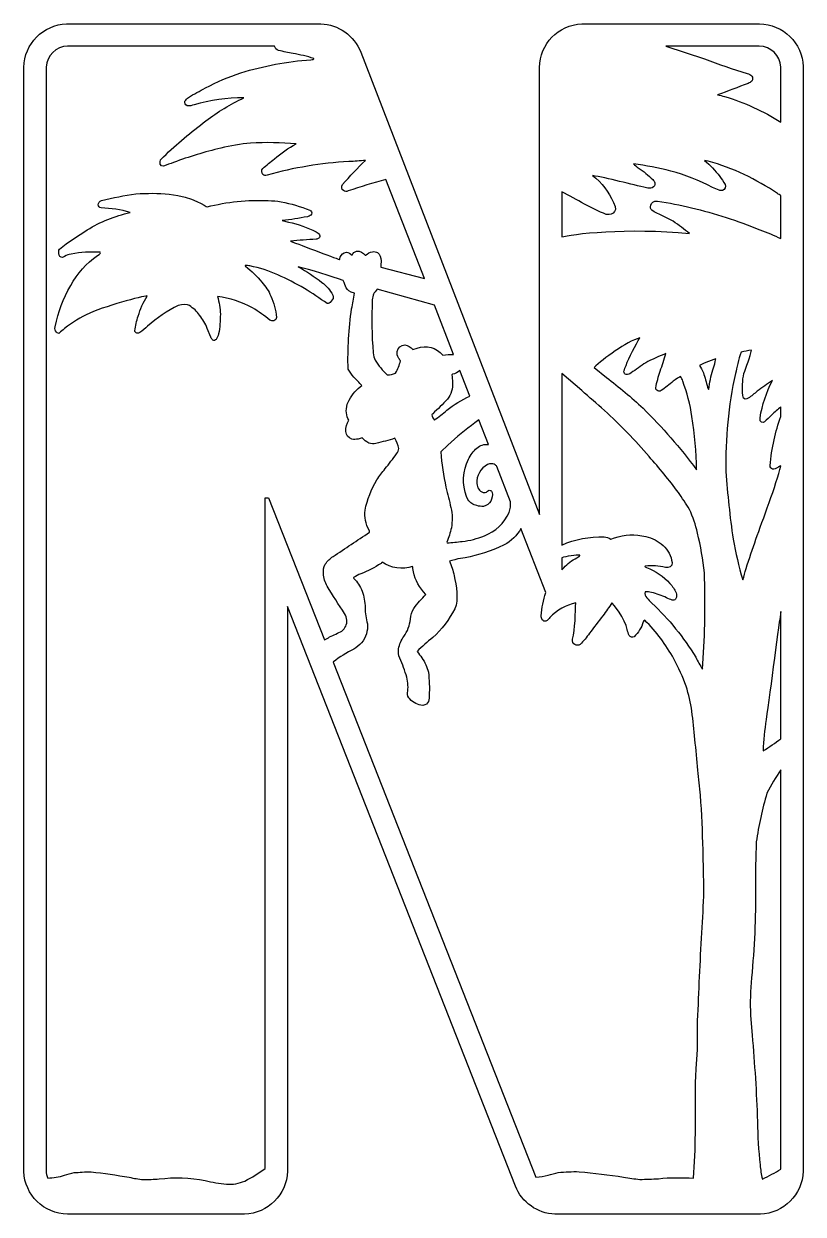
# Model space of a CAD drawing. Extents: x 0 to 1525, y 0 to 1043.
# Drawn here: x 469 to 803, y 533 to 1043 of the extents above; entities that cross this region are included whole.
import ezdxf

# ---------------------------------------------------------------- set-up
doc = ezdxf.new("R2010")
doc.units = 0
doc.header["$MEASUREMENT"] = 0
doc.layers.add('Layer 1', color=7, linetype='Continuous', lineweight=0)

msp = doc.modelspace()

# ---------------------------------------------------------------- linework, layer by layer
at = {"layer": 'Layer 1', "color": 1, "lineweight": 25, "true_color": 0xff0000}
for points, knots in [([(708.26, 1043.13), (698.26, 1042.66), (690.35, 1034.5), (690.17, 1024.49), (690.17, 1024.49), (690.17, 832.78), (690.17, 832.78), (690.17, 832.78), (613.61, 1031), (613.61, 1031), (610.84, 1038.11), (604.11, 1042.89), (596.49, 1043.15), (596.49, 1043.15), (487.66, 1043.15), (487.66, 1043.15), (477.57, 1042.78), (469.52, 1034.59), (469.31, 1024.49), (469.31, 1024.49), (469.31, 551.24), (469.31, 551.24), (469.69, 541.15), (477.88, 533.1), (487.98, 532.92), (487.98, 532.92), (563.9, 532.92), (563.9, 532.92), (573.9, 533.3), (581.91, 541.33), (582.25, 551.33), (582.25, 551.33), (582.25, 793.37), (582.25, 793.37), (582.25, 793.37), (679.87, 544.98), (679.87, 544.98), (682.63, 537.96), (689.27, 533.23), (696.81, 532.92), (696.81, 532.92), (784.78, 532.92), (784.78, 532.92), (794.77, 533.3), (802.78, 541.33), (803.12, 551.33), (803.12, 551.33), (803.12, 1024.81), (803.12, 1024.81), (802.78, 1034.92), (794.57, 1042.99), (784.46, 1043.15), (784.46, 1043.15), (708.51, 1043.15), (708.51, 1043.15), (708.51, 1043.15), (708.26, 1043.13), (708.26, 1043.13)], [0, 0, 0, 0, 1, 1, 1, 2, 2, 2, 3, 3, 3, 4, 4, 4, 5, 5, 5, 6, 6, 6, 7, 7, 7, 8, 8, 8, 9, 9, 9, 10, 10, 10, 11, 11, 11, 12, 12, 12, 13, 13, 13, 14, 14, 14, 15, 15, 15, 16, 16, 16, 17, 17, 17, 18, 18, 18, 19, 19, 19, 19]), ([(576.74, 1033.61), (576.85, 1032.68), (577.54, 1031.92), (578.46, 1031.73), (580.49, 1031.21), (582.54, 1030.79), (584.61, 1030.48), (587.62, 1029.9), (590.6, 1029.18), (593.54, 1028.3), (593.93, 1027.94), (592.89, 1027.81), (592.27, 1027.78), (582.09, 1027.03), (572.03, 1025.14), (562.27, 1022.16), (557.05, 1020.4), (551.98, 1018.23), (547.12, 1015.65), (544.65, 1014.37), (542.22, 1013.04), (539.82, 1011.63), (539.22, 1011.21), (538.72, 1010.66), (538.34, 1010.02), (538.13, 1009.24), (538.5, 1008.41), (539.23, 1008.05), (540.22, 1007.78), (541.51, 1008.19), (542.22, 1008.41), (549.14, 1010.49), (556.34, 1011.5), (563.56, 1011.43), (557.81, 1008.72), (552.37, 1005.41), (547.32, 1001.54), (540.96, 996.81), (534.9, 991.67), (529.18, 986.17), (529.18, 986.17), (527.91, 984.83), (527.91, 984.83), (527.44, 984.14), (527.61, 981.6), (529.14, 982.18), (530.6, 982.65), (532.05, 983.18), (533.47, 983.76), (540.1, 986.16), (546.85, 988.21), (553.7, 989.91), (557.89, 990.91), (562.15, 991.61), (566.44, 992), (572.96, 992.38), (579.49, 992.27), (585.99, 991.68), (582.65, 989.87), (579.52, 987.72), (576.62, 985.26), (574.93, 983.93), (573.27, 982.54), (571.66, 981.11), (571.02, 980.38), (571.06, 979.28), (571.75, 978.59), (572.21, 978.15), (572.9, 978.03), (573.49, 978.28), (584.91, 981.5), (596.66, 983.45), (608.51, 984.08), (610.91, 984.23), (613.32, 984.41), (615.72, 984.63), (612.25, 981.3), (608.93, 977.83), (605.76, 974.22), (605.2, 973.39), (605.38, 972.27), (606.17, 971.65), (606.77, 971.23), (607.55, 971.18), (608.21, 971.5), (613.56, 973.32), (618.96, 974.97), (624.4, 976.46), (624.4, 976.46), (640.87, 933.92), (640.87, 933.92), (640.87, 933.92), (622.24, 938.9), (622.24, 938.9), (622.21, 939.74), (622.34, 940.79), (622.34, 941.61), (622.36, 942.93), (621.8, 944.2), (620.8, 945.08), (620.16, 945.47), (619.4, 945.6), (618.67, 945.44), (617.54, 945.26), (616.5, 944.73), (615.7, 943.92), (615.7, 943.92), (615.51, 943.97), (615.51, 943.97), (614.69, 945.16), (613.29, 945.83), (611.84, 945.69), (610.94, 945.52), (610.2, 944.88), (609.91, 944.01), (609.23, 944.65), (608.38, 945.08), (607.46, 945.23), (606.24, 945.1), (605.22, 944.24), (604.86, 943.06), (604.7, 942.62), (604.71, 942.58), (604.69, 942.12), (604.66, 941.94), (587.71, 948.45), (583.54, 949.93), (587.19, 950.36), (590.85, 950.66), (594.52, 950.81), (594.93, 950.87), (595.33, 951.02), (595.69, 951.24), (596.07, 951.64), (596.2, 952.21), (596.01, 952.72), (595.64, 953.25), (595.13, 953.67), (594.54, 953.94), (590.82, 955.89), (586.85, 957.3), (582.75, 958.16), (582.75, 958.16), (580.02, 958.8), (580.02, 958.8), (583.62, 959.24), (587.19, 959.79), (590.75, 960.45), (591.3, 960.6), (591.81, 960.85), (592.27, 961.18), (592.73, 961.71), (592.71, 962.5), (592.23, 963.01), (592.1, 963.14), (591.96, 963.24), (591.79, 963.31), (587.82, 964.84), (583.72, 966.03), (579.55, 966.87), (577.7, 967.19), (575.82, 967.35), (573.95, 967.35), (565.14, 967.78), (556.32, 966.88), (547.78, 964.67), (547.5, 964.68), (541.75, 969.02), (531.63, 970.2), (526.87, 970.56), (522.09, 970.59), (517.32, 970.29), (512.38, 969.59), (507.47, 968.64), (502.63, 967.44), (500.56, 966.92), (500.92, 964.15), (502.46, 964.27), (506.71, 963.99), (510.85, 963.73), (514.83, 962.22), (508.32, 960.83), (502.11, 958.33), (496.46, 954.83), (492.51, 952.1), (488.2, 949.76), (484.59, 946.6), (483.79, 945.51), (484.38, 941.74), (486.68, 943.46), (487.83, 944.05), (488.42, 944.17), (489.57, 944.46), (493.69, 945.19), (497.88, 945.46), (502.06, 945.26), (502.51, 945.08), (501.93, 944.38), (500.93, 943.85), (496.15, 940.49), (492.2, 936.09), (489.38, 930.97), (485.99, 925.11), (484.18, 919.86), (482.69, 913.25), (482.16, 911.49), (484.09, 910.02), (484.51, 910.58), (485.28, 911.21), (485.94, 911.89), (486.69, 912.54), (490.2, 915.16), (493.46, 917.45), (497.53, 919.07), (505.83, 922.86), (522.59, 927.01), (522.15, 926.46), (520.47, 923.77), (519.17, 920.87), (518.3, 917.82), (517.63, 915.79), (517.14, 913.7), (516.82, 911.58), (516.84, 911.08), (517.21, 910.65), (517.71, 910.56), (518.14, 910.45), (518.61, 910.54), (518.98, 910.79), (520.15, 911.66), (521.27, 912.6), (522.33, 913.6), (526.3, 917.1), (530.71, 920.06), (535.44, 922.42), (537.06, 923.11), (539.65, 922.83), (540.25, 922.35), (541.96, 921.26), (543.44, 919.85), (544.63, 918.2), (545.97, 916.49), (547.07, 914.61), (547.91, 912.6), (547.91, 912.6), (549.46, 908.79), (549.46, 908.79), (549.64, 908.35), (549.91, 907.95), (550.25, 907.61), (550.74, 907.32), (551.37, 907.45), (551.7, 907.91), (552.08, 908.58), (552.53, 909.4), (552.72, 910.22), (553.35, 913.05), (553.38, 915.8), (553.49, 918.7), (553.4, 921.27), (552.98, 923.81), (552.25, 926.28), (557.53, 925.6), (562.64, 923.93), (567.3, 921.36), (569.92, 919.83), (572.39, 918.07), (574.7, 916.09), (575.58, 915.49), (577.57, 915.76), (577.51, 917.31), (577.43, 920.52), (576.28, 923.48), (575.13, 926.48), (574.16, 928.63), (572.87, 930.63), (571.32, 932.4), (569.23, 934.93), (566.86, 937.22), (564.26, 939.23), (564.17, 939.29), (564.07, 939.34), (564.17, 939.5), (564.83, 939.55), (565.5, 939.5), (566.15, 939.36), (574.62, 937.86), (581.95, 933.92), (589.48, 929.75), (592.79, 927.71), (596.07, 925.43), (599.3, 923.26), (599.86, 922.96), (602.54, 924.95), (601.66, 926.89), (600.53, 929.04), (598.92, 930.9), (596.96, 932.33), (593.77, 934.8), (590.4, 937.02), (586.87, 938.98), (591.77, 937.86), (601.36, 934.88), (606.09, 933.09), (607.33, 930.81), (606.76, 928.91), (610.89, 927.64), (610.52, 925.43), (610.13, 923.24), (609.73, 921.04), (608.49, 912.47), (607.98, 903.8), (608.21, 895.14), (608.89, 893.9), (609.74, 892.77), (610.73, 891.76), (611.86, 890.55), (613, 889.34), (614.15, 888.16), (611.87, 886.54), (610.01, 884.39), (608.73, 881.9), (608.73, 881.9), (607.85, 880.06), (607.85, 880.06), (607.09, 877.38), (607.41, 875.15), (608.53, 873.26), (607.68, 871.78), (607.22, 870.11), (607.19, 868.4), (607.37, 866.9), (608.36, 865.63), (609.78, 865.09), (610.68, 865), (611.58, 865.02), (612.48, 865.14), (613.07, 865.27), (613.64, 865.48), (614.18, 865.75), (614.97, 864.78), (615.97, 864), (617.1, 863.46), (618.08, 863.11), (619.14, 863.06), (620.14, 863.33), (622.86, 863.93), (625.54, 864.65), (628.19, 865.5), (628.19, 865.5), (628.26, 865.48), (628.26, 865.48), (629.01, 864.13), (629.56, 862.69), (629.91, 861.19), (629.84, 860.33), (629.52, 859.51), (628.98, 858.84), (627.4, 856.67), (625.75, 854.55), (624.04, 852.49), (622.85, 850.91), (621.69, 849.32), (620.55, 847.7), (618.13, 843.67), (616.41, 839.25), (615.49, 834.64), (615.1, 831.7), (615.69, 828.72), (617.17, 826.16), (617.27, 825.91), (617.43, 825.41), (617.31, 825.2), (612.07, 821.69), (607, 818.29), (601.75, 814.8), (600.44, 813.95), (599.31, 812.84), (598.44, 811.55), (597.77, 810.3), (597.49, 808.88), (597.65, 807.47), (597.74, 805.59), (598.29, 803.75), (599.23, 802.12), (601.61, 798.14), (604.1, 794.23), (606.72, 790.4), (607.2, 789.5), (607.54, 788.54), (607.71, 787.54), (607.76, 785.74), (606.97, 784.03), (605.58, 782.89), (603.84, 781.99), (602.08, 781.14), (600.3, 780.33), (599.56, 779.93), (598.84, 779.51), (598.14, 779.06), (598.14, 779.06), (574.17, 840.04), (574.17, 840.04), (574.17, 840.04), (572.7, 840.04), (572.7, 840.04), (572.7, 840.04), (572.7, 552.53), (572.7, 552.53), (569.94, 550.5), (567.02, 548.69), (563.97, 547.14), (561.5, 546.04), (558.79, 545.59), (556.1, 545.84), (553.04, 546.11), (550, 546.61), (547.01, 547.34), (540.49, 548.58), (533.82, 548.82), (527.23, 548.04), (524.97, 547.89), (522.71, 547.8), (520.45, 547.77), (518.44, 547.96), (516.44, 548.29), (514.47, 548.75), (509.03, 549.7), (503.57, 550.47), (498.09, 551.06), (496.82, 551.13), (495.55, 551.09), (494.28, 550.92), (493.15, 550.87), (492.01, 550.8), (490.88, 550.72), (489.47, 550.46), (488.08, 550.08), (486.73, 549.59), (484.39, 548.91), (481.98, 548.51), (479.54, 548.41), (479.14, 549.37), (478.91, 550.4), (478.86, 551.45), (478.86, 551.45), (478.86, 1024.56), (478.86, 1024.56), (479.09, 1029.52), (483.11, 1033.46), (488.07, 1033.61), (488.07, 1033.61), (576.74, 1033.61), (576.74, 1033.61)], [0, 0, 0, 0, 1, 1, 1, 2, 2, 2, 3, 3, 3, 4, 4, 4, 5, 5, 5, 6, 6, 6, 7, 7, 7, 8, 8, 8, 9, 9, 9, 10, 10, 10, 11, 11, 11, 12, 12, 12, 13, 13, 13, 14, 14, 14, 15, 15, 15, 16, 16, 16, 17, 17, 17, 18, 18, 18, 19, 19, 19, 20, 20, 20, 21, 21, 21, 22, 22, 22, 23, 23, 23, 24, 24, 24, 25, 25, 25, 26, 26, 26, 27, 27, 27, 28, 28, 28, 29, 29, 29, 30, 30, 30, 31, 31, 31, 32, 32, 32, 33, 33, 33, 34, 34, 34, 35, 35, 35, 36, 36, 36, 37, 37, 37, 38, 38, 38, 39, 39, 39, 40, 40, 40, 41, 41, 41, 42, 42, 42, 43, 43, 43, 44, 44, 44, 45, 45, 45, 46, 46, 46, 47, 47, 47, 48, 48, 48, 49, 49, 49, 50, 50, 50, 51, 51, 51, 52, 52, 52, 53, 53, 53, 54, 54, 54, 55, 55, 55, 56, 56, 56, 57, 57, 57, 58, 58, 58, 59, 59, 59, 60, 60, 60, 61, 61, 61, 62, 62, 62, 63, 63, 63, 64, 64, 64, 65, 65, 65, 66, 66, 66, 67, 67, 67, 68, 68, 68, 69, 69, 69, 70, 70, 70, 71, 71, 71, 72, 72, 72, 73, 73, 73, 74, 74, 74, 75, 75, 75, 76, 76, 76, 77, 77, 77, 78, 78, 78, 79, 79, 79, 80, 80, 80, 81, 81, 81, 82, 82, 82, 83, 83, 83, 84, 84, 84, 85, 85, 85, 86, 86, 86, 87, 87, 87, 88, 88, 88, 89, 89, 89, 90, 90, 90, 91, 91, 91, 92, 92, 92, 93, 93, 93, 94, 94, 94, 95, 95, 95, 96, 96, 96, 97, 97, 97, 98, 98, 98, 99, 99, 99, 100, 100, 100, 101, 101, 101, 102, 102, 102, 103, 103, 103, 104, 104, 104, 105, 105, 105, 106, 106, 106, 107, 107, 107, 108, 108, 108, 109, 109, 109, 110, 110, 110, 111, 111, 111, 112, 112, 112, 113, 113, 113, 114, 114, 114, 115, 115, 115, 116, 116, 116, 117, 117, 117, 118, 118, 118, 119, 119, 119, 120, 120, 120, 121, 121, 121, 122, 122, 122, 123, 123, 123, 124, 124, 124, 125, 125, 125, 126, 126, 126, 127, 127, 127, 128, 128, 128, 129, 129, 129, 130, 130, 130, 131, 131, 131, 132, 132, 132, 133, 133, 133, 134, 134, 134, 135, 135, 135, 136, 136, 136, 137, 137, 137, 138, 138, 138, 139, 139, 139, 140, 140, 140, 141, 141, 141, 142, 142, 142, 143, 143, 143, 144, 144, 144, 145, 145, 145, 146, 146, 146, 147, 147, 147, 148, 148, 148, 149, 149, 149, 150, 150, 150, 151, 151, 151, 151]), ([(784.28, 1033.61), (789.25, 1033.51), (793.3, 1029.59), (793.58, 1024.63), (793.58, 1024.63), (793.58, 1001), (793.58, 1001), (786.08, 1005.74), (777.97, 1009.44), (769.47, 1012), (768.47, 1012.26), (767.47, 1012.49), (766.45, 1012.68), (770.84, 1014.32), (775.18, 1015.97), (779.56, 1017.64), (780.14, 1017.86), (780.66, 1018.19), (781.1, 1018.62), (781.53, 1019.26), (781.56, 1020.09), (781.17, 1020.75), (780.61, 1021.33), (779.88, 1021.73), (779.08, 1021.88), (772.95, 1023.71), (766.89, 1025.78), (760.92, 1028.1), (760.92, 1028.1), (744.34, 1033.61), (744.34, 1033.61), (744.34, 1033.61), (784.28, 1033.61), (784.28, 1033.61)], [0, 0, 0, 0, 1, 1, 1, 2, 2, 2, 3, 3, 3, 4, 4, 4, 5, 5, 5, 6, 6, 6, 7, 7, 7, 8, 8, 8, 9, 9, 9, 10, 10, 10, 11, 11, 11, 11]), ([(762.44, 984.26), (773.02, 981.3), (783.03, 976.61), (792.08, 970.38), (792.57, 970.08), (793.07, 969.78), (793.58, 969.5), (793.58, 969.5), (793.58, 951.06), (793.58, 951.06), (790.62, 952.5), (787.6, 953.78), (784.5, 954.9), (775.03, 958.76), (765.28, 961.92), (755.34, 964.33), (750.51, 965.48), (745.63, 966.41), (740.72, 967.14), (737.27, 967.41), (737.32, 963.69), (738.27, 963.27), (741.15, 961.42), (744.49, 960.27), (747.4, 958.5), (749.86, 956.88), (752.21, 955.12), (754.46, 953.22), (728.16, 956.04), (703.2, 952.92), (699.71, 951.83), (699.71, 951.83), (699.71, 971.13), (699.71, 971.13), (703, 969.45), (706.24, 967.69), (709.44, 965.85), (712.45, 964.2), (715.56, 962.73), (718.74, 961.45), (719.54, 961.12), (724.72, 961.53), (721.83, 966.53), (719.91, 971.09), (716.85, 975.09), (712.94, 978.12), (718.75, 977.15), (730.22, 974.19), (735.98, 972.88), (736.8, 972.67), (737.67, 972.67), (738.49, 972.88), (739.33, 973.21), (739.81, 974.09), (739.63, 974.96), (739.45, 975.5), (739.14, 975.97), (738.72, 976.35), (736.83, 978.25), (734.75, 979.95), (732.51, 981.43), (731.98, 981.74), (730.94, 982.7), (730.42, 983.15), (735.82, 982.38), (741.18, 981.34), (746.48, 980.04), (752.62, 978.33), (758.57, 975.98), (764.23, 973.04), (765.17, 972.62), (766.12, 972.22), (767.07, 971.81), (767.57, 971.65), (768.11, 971.63), (768.63, 971.74), (769.59, 972.2), (770.04, 973.32), (769.65, 974.31), (769.02, 975.52), (768.26, 976.66), (767.38, 977.71), (765.48, 980.25), (763.3, 982.58), (760.88, 984.63), (760.88, 984.63), (762.44, 984.26), (762.44, 984.26)], [0, 0, 0, 0, 1, 1, 1, 2, 2, 2, 3, 3, 3, 4, 4, 4, 5, 5, 5, 6, 6, 6, 7, 7, 7, 8, 8, 8, 9, 9, 9, 10, 10, 10, 11, 11, 11, 12, 12, 12, 13, 13, 13, 14, 14, 14, 15, 15, 15, 16, 16, 16, 17, 17, 17, 18, 18, 18, 19, 19, 19, 20, 20, 20, 21, 21, 21, 22, 22, 22, 23, 23, 23, 24, 24, 24, 25, 25, 25, 26, 26, 26, 27, 27, 27, 28, 28, 28, 29, 29, 29, 29]), ([(645.27, 922.49), (645.27, 922.49), (653.41, 901.42), (653.41, 901.42), (651.84, 901.47), (650.28, 901.36), (648.74, 901.11), (646.12, 904.42), (641.64, 905.63), (637.72, 904.08), (637.72, 904.08), (635.99, 903.6), (635.99, 903.6), (635.1, 904.65), (633.86, 905.35), (632.5, 905.55), (630.87, 905.49), (629.51, 904.26), (629.28, 902.65), (629.09, 901.73), (629.26, 900.78), (629.76, 899.99), (630.01, 899.55), (630.3, 899.12), (630.62, 898.72), (630.22, 896.86), (629.52, 895.08), (628.55, 893.44), (627.45, 892.84), (626.2, 892.59), (624.95, 892.71), (622.97, 894.54), (621.25, 896.63), (619.85, 898.93), (619.36, 899.92), (619.05, 901), (618.94, 902.1), (618.33, 909.65), (618.21, 917.22), (618.58, 924.78), (618.77, 926.92), (619.19, 927.88), (620.71, 929.4), (620.71, 929.4), (645.27, 922.49), (645.27, 922.49)], [0, 0, 0, 0, 1, 1, 1, 2, 2, 2, 3, 3, 3, 4, 4, 4, 5, 5, 5, 6, 6, 6, 7, 7, 7, 8, 8, 8, 9, 9, 9, 10, 10, 10, 11, 11, 11, 12, 12, 12, 13, 13, 13, 14, 14, 14, 15, 15, 15, 15]), ([(727.29, 896.75), (726.9, 895.94), (726.59, 895.08), (726.36, 894.21), (726.27, 893.55), (726.71, 892.93), (727.36, 892.78), (728.1, 892.74), (728.83, 893.01), (729.38, 893.51), (731.48, 894.98), (733.61, 896.44), (735.73, 897.89), (737.86, 899.22), (742.14, 900.84), (744.28, 901.83), (743.59, 899.29), (742.79, 896.78), (741.89, 894.3), (741.09, 891.94), (740.45, 889.54), (739.97, 887.09), (739.97, 886.31), (740.59, 885.68), (741.37, 885.66), (741.71, 885.64), (742.05, 885.75), (742.3, 885.98), (744.1, 887.18), (745.81, 888.49), (747.43, 889.93), (748.37, 890.76), (750.48, 891.94), (750.53, 891.94), (751.01, 891.38), (751.36, 890.72), (751.55, 890.02), (753.4, 885.09), (754.71, 879.98), (755.48, 874.78), (756.72, 867.26), (757.37, 859.65), (757.41, 852.03), (750.51, 861.41), (742.86, 870.21), (734.52, 878.34), (729.54, 883.01), (724.31, 887.43), (718.88, 891.58), (718.88, 891.58), (713.53, 895.84), (713.53, 895.84), (717.48, 899.48), (727.23, 906.94), (733.21, 908.54), (731.52, 905.76), (728.44, 899.95), (727.29, 896.75)], [0, 0, 0, 0, 1, 1, 1, 2, 2, 2, 3, 3, 3, 4, 4, 4, 5, 5, 5, 6, 6, 6, 7, 7, 7, 8, 8, 8, 9, 9, 9, 10, 10, 10, 11, 11, 11, 12, 12, 12, 13, 13, 13, 14, 14, 14, 15, 15, 15, 16, 16, 16, 17, 17, 17, 18, 18, 18, 19, 19, 19, 19]), ([(777.75, 893.3), (777.09, 890.2), (776.93, 887.02), (777.27, 883.87), (777.31, 881.84), (779, 882.2), (779.61, 882.67), (780.92, 883.62), (782.21, 884.61), (783.46, 885.64), (785.57, 887.24), (787.72, 888.78), (789.92, 890.24), (787.37, 885.21), (785.59, 879.82), (784.64, 874.26), (784.04, 871.81), (786.25, 872.24), (786.52, 872.49), (787.63, 873.41), (788.68, 874.41), (789.65, 875.48), (790.91, 876.69), (792.22, 877.84), (793.58, 878.93), (793.58, 878.93), (793.58, 874.89), (793.58, 874.89), (792.35, 871.61), (791.4, 868.23), (790.72, 864.8), (789.83, 861.18), (789.23, 857.49), (788.95, 853.78), (788.97, 853.12), (789.38, 852.55), (789.99, 852.3), (790.81, 852.21), (791.62, 852.47), (792.24, 853.01), (792.65, 853.28), (793.08, 853.52), (793.53, 853.71), (791.6, 845.74), (785.71, 830.04), (782.89, 822.32), (781.46, 818.07), (780.06, 813.89), (778.65, 809.63), (778.19, 808.03), (777.75, 806.42), (777.32, 804.82), (777.32, 804.82), (777.23, 804.86), (777.23, 804.86), (775.54, 810.59), (774.17, 816.4), (773.12, 822.28), (771.73, 831.88), (770.7, 841.52), (770.04, 851.19), (769.74, 865.34), (771.1, 879.47), (774.1, 893.3), (774.8, 895.6), (775.26, 899.47), (776.61, 902.35), (778.03, 902.75), (779.47, 903.05), (780.92, 903.26), (780.74, 900.62), (778.55, 895.79), (777.75, 893.3)], [0, 0, 0, 0, 1, 1, 1, 2, 2, 2, 3, 3, 3, 4, 4, 4, 5, 5, 5, 6, 6, 6, 7, 7, 7, 8, 8, 8, 9, 9, 9, 10, 10, 10, 11, 11, 11, 12, 12, 12, 13, 13, 13, 14, 14, 14, 15, 15, 15, 16, 16, 16, 17, 17, 17, 18, 18, 18, 19, 19, 19, 20, 20, 20, 21, 21, 21, 22, 22, 22, 23, 23, 23, 24, 24, 24, 24]), ([(765.46, 898.36), (765.17, 897.18), (764.82, 896.01), (764.41, 894.87), (763.57, 892.15), (763.03, 889.34), (762.78, 886.5), (762.53, 886.09), (762.32, 887.05), (762.19, 887.34), (761.67, 889.46), (761.07, 891.55), (760.38, 893.62), (759.91, 894.69), (759.37, 895.72), (758.74, 896.71), (758.91, 896.95), (763.56, 898.96), (765.73, 899.54), (765.73, 899.54), (765.46, 898.36), (765.46, 898.36)], [0, 0, 0, 0, 1, 1, 1, 2, 2, 2, 3, 3, 3, 4, 4, 4, 5, 5, 5, 6, 6, 6, 7, 7, 7, 7]), ([(660.32, 883.53), (656.81, 881.96), (653.52, 879.93), (650.53, 877.5), (648.78, 876.05), (646.98, 874.65), (645.15, 873.3), (644.83, 873.82), (644.13, 874.81), (644.07, 875.48), (644.07, 875.66), (644.31, 875.9), (644.43, 876.02), (646.65, 877.99), (648.76, 880.08), (650.73, 882.28), (652.39, 884.28), (653.19, 886.84), (652.95, 889.43), (652.9, 890.52), (652.8, 891.61), (652.66, 892.69), (652.66, 892.69), (652.75, 892.85), (652.75, 892.85), (652.75, 892.85), (652.86, 892.92), (652.86, 892.92), (654.06, 893.16), (655.17, 893.72), (656.06, 894.55), (656.06, 894.55), (660.32, 883.53), (660.32, 883.53)], [0, 0, 0, 0, 1, 1, 1, 2, 2, 2, 3, 3, 3, 4, 4, 4, 5, 5, 5, 6, 6, 6, 7, 7, 7, 8, 8, 8, 9, 9, 9, 10, 10, 10, 11, 11, 11, 11]), ([(708.29, 885.91), (711.51, 883.11), (714.78, 880.27), (717.99, 877.45), (724.77, 871.26), (731.15, 864.66), (737.11, 857.68), (741.53, 852.73), (745.72, 847.59), (749.67, 842.26), (751.34, 839.9), (752.91, 837.47), (754.37, 834.98), (755.93, 831.77), (757.09, 828.38), (757.84, 824.89), (759.23, 819.28), (760.23, 813.58), (760.83, 807.83), (761.29, 794.83), (761.08, 781.81), (760.19, 768.83), (760.19, 768.83), (759.97, 766.47), (759.97, 766.47), (758.97, 768.18), (758.01, 769.91), (757.09, 771.66), (751.92, 780.2), (745.62, 788), (738.36, 794.84), (737.59, 795.57), (736.85, 796.31), (736.13, 797.09), (735.65, 797.63), (734.95, 798.97), (735.45, 799.62), (736.37, 799.72), (737.29, 799.66), (738.18, 799.42), (740.4, 798.9), (742.55, 798.12), (744.59, 797.11), (745.4, 796.75), (746.22, 796.44), (747.06, 796.18), (748, 796), (748.44, 796.47), (748.56, 796.77), (749, 797.52), (749.04, 798.44), (748.67, 799.24), (748.06, 800.74), (747.16, 802.12), (746.02, 803.28), (743.28, 806.32), (739.86, 808.67), (736.04, 810.15), (735.77, 810.23), (735.03, 810.58), (735.43, 810.71), (738.34, 811.09), (741.3, 810.89), (744.14, 810.15), (745.33, 809.79), (747.32, 810.39), (746.97, 812.23), (746.62, 815.05), (745.24, 817.63), (743.1, 819.49), (741.03, 821.43), (738.47, 822.78), (735.7, 823.39), (731.26, 824.52), (726.59, 824.33), (722.26, 822.82), (722.26, 822.82), (720.67, 822.28), (720.67, 822.28), (719.86, 822.87), (718.88, 823.2), (717.88, 823.21), (711.6, 823.27), (705.38, 822.44), (699.71, 819.74), (699.71, 819.74), (699.71, 893.21), (699.71, 893.21), (699.71, 893.21), (708.29, 885.91), (708.29, 885.91)], [0, 0, 0, 0, 1, 1, 1, 2, 2, 2, 3, 3, 3, 4, 4, 4, 5, 5, 5, 6, 6, 6, 7, 7, 7, 8, 8, 8, 9, 9, 9, 10, 10, 10, 11, 11, 11, 12, 12, 12, 13, 13, 13, 14, 14, 14, 15, 15, 15, 16, 16, 16, 17, 17, 17, 18, 18, 18, 19, 19, 19, 20, 20, 20, 21, 21, 21, 22, 22, 22, 23, 23, 23, 24, 24, 24, 25, 25, 25, 26, 26, 26, 27, 27, 27, 28, 28, 28, 29, 29, 29, 30, 30, 30, 30]), ([(668.31, 862.85), (666.52, 863.06), (664.72, 862.5), (663.39, 861.28), (661.86, 859.97), (660.64, 858.34), (659.8, 856.5), (657.22, 851.54), (656.91, 845.7), (658.94, 840.49), (658.94, 840.49), (659.55, 839.2), (659.55, 839.2), (660.42, 837.87), (661.79, 836.95), (663.34, 836.63), (664.29, 836.36), (665.28, 836.24), (666.27, 836.27), (668.88, 837.02), (670.47, 839.67), (669.89, 842.33), (669.83, 842.51), (669.75, 842.68), (669.62, 842.82), (669.28, 843.2), (668.73, 843.32), (668.28, 843.07), (667.8, 842.72), (667.39, 842.06), (666.08, 842.28), (664.48, 842.84), (663.39, 844.34), (663.39, 846.05), (663.09, 849.46), (664.9, 852.7), (667.97, 854.23), (670.32, 855.14), (671.58, 853.93), (671.96, 853.44), (671.96, 853.44), (677.81, 838.27), (677.81, 838.27), (677.87, 836.74), (677.68, 835.22), (677.24, 833.75), (675.15, 829.13), (671.31, 825.52), (666.56, 823.73), (663.55, 822.47), (660.37, 821.65), (657.13, 821.3), (654.97, 820.98), (652.8, 820.79), (650.62, 820.71), (650.62, 820.71), (650.46, 821.01), (650.46, 821.01), (651.29, 822.99), (651.95, 825.04), (652.43, 827.13), (652.94, 830), (652.88, 832.95), (652.25, 835.8), (651.57, 838.7), (650.86, 841.61), (650.12, 844.5), (649.04, 849.5), (648.31, 854.56), (647.92, 859.65), (647.92, 859.65), (650.96, 862.6), (650.96, 862.6), (654.59, 866.04), (658.46, 869.23), (662.55, 872.12), (662.55, 872.12), (664.23, 873.44), (664.23, 873.44), (664.23, 873.44), (668.31, 862.85), (668.31, 862.85)], [0, 0, 0, 0, 1, 1, 1, 2, 2, 2, 3, 3, 3, 4, 4, 4, 5, 5, 5, 6, 6, 6, 7, 7, 7, 8, 8, 8, 9, 9, 9, 10, 10, 10, 11, 11, 11, 12, 12, 12, 13, 13, 13, 14, 14, 14, 15, 15, 15, 16, 16, 16, 17, 17, 17, 18, 18, 18, 19, 19, 19, 20, 20, 20, 21, 21, 21, 22, 22, 22, 23, 23, 23, 24, 24, 24, 25, 25, 25, 26, 26, 26, 27, 27, 27, 27]), ([(692.84, 799.35), (691.85, 796.13), (691.2, 792.81), (690.92, 789.44), (690.92, 788.81), (691.08, 788.2), (691.39, 787.65), (691.75, 787.2), (692.34, 786.98), (692.91, 787.08), (693.59, 787.48), (694.18, 788.01), (694.64, 788.65), (697.63, 791.79), (701.47, 794), (705.7, 795), (705.54, 791.17), (705.5, 783.55), (704.36, 779.37), (703.73, 777.24), (706.54, 776.13), (707.56, 777.11), (709.07, 778.56), (710.41, 780.17), (711.57, 781.91), (713.48, 784.45), (715.41, 786.96), (717.38, 789.44), (718.71, 791.25), (719.98, 793.1), (721.17, 795), (721.28, 794.99), (727.05, 787.91), (727.79, 783.5), (727.96, 782.62), (728.21, 781.75), (728.54, 780.92), (729.05, 780.25), (729.96, 780.05), (730.69, 780.46), (732.53, 782.19), (733.89, 784.37), (734.61, 786.79), (734.69, 787.03), (734.88, 787.59), (735.27, 787.47), (740.22, 782.6), (744.42, 777.02), (747.72, 770.92), (749.78, 767.16), (751.54, 763.25), (752.98, 759.21), (754.14, 755.74), (754.95, 752.16), (755.41, 748.53), (755.99, 744.52), (756.41, 740.49), (756.68, 736.45), (757.3, 732.04), (757.74, 727.62), (758, 723.18), (758.3, 719.61), (758.69, 716.05), (759.15, 712.5), (759.7, 704.7), (760.06, 696.89), (760.22, 689.07), (760.41, 683.21), (760.52, 677.34), (760.56, 671.48), (760.43, 665.51), (760.13, 659.54), (759.67, 653.58), (759.01, 640.98), (758.43, 628.41), (757.93, 615.8), (757.86, 611.84), (757.84, 607.87), (757.86, 603.9), (757.74, 601.2), (757.56, 598.5), (757.31, 595.8), (757.1, 591.94), (756.98, 588.08), (756.97, 584.21), (757, 578.65), (757, 573.11), (756.97, 567.55), (756.87, 561.14), (756.61, 554.74), (756.2, 548.34), (751.18, 548.71), (746.13, 548.64), (741.12, 548.14), (738.49, 547.96), (735.85, 547.86), (733.21, 547.84), (730.87, 548.06), (728.54, 548.38), (726.22, 548.82), (719.89, 549.8), (713.53, 550.57), (707.15, 551.13), (705.67, 551.2), (704.19, 551.16), (702.71, 551.02), (699.71, 551.08), (696.73, 550.62), (693.89, 549.65), (692.17, 549.21), (690.43, 548.9), (688.67, 548.73), (688.67, 548.73), (601.86, 769.6), (601.86, 769.6), (601.86, 769.6), (601.93, 769.67), (601.93, 769.67), (604.65, 771.76), (607.56, 773.57), (610.64, 775.09), (611.88, 775.84), (613.01, 776.76), (614, 777.83), (615.85, 780.09), (616.74, 782.99), (616.47, 785.91), (615.81, 788.19), (615.5, 790.56), (615.54, 792.94), (615.42, 795.33), (614.99, 797.7), (614.27, 799.99), (613.43, 802.04), (612.19, 803.89), (610.62, 805.45), (610.56, 805.57), (610.56, 805.7), (610.59, 805.82), (611.53, 806.47), (612.55, 807), (613.63, 807.38), (616.66, 808.59), (619.57, 810.07), (622.32, 811.83), (622.49, 812), (622.64, 812.19), (622.77, 812.39), (626.61, 809.78), (631.44, 809.09), (635.86, 810.53), (635.89, 810.5), (635.98, 809.87), (635.99, 809.65), (636.45, 805.94), (638.05, 802.47), (640.57, 799.72), (640.57, 799.72), (641.57, 798.51), (641.57, 798.51), (639.64, 796.71), (637.88, 794.73), (636.33, 792.6), (635.43, 791.23), (634.94, 789.65), (634.9, 788.01), (634.64, 785.32), (633.65, 782.75), (632.05, 780.58), (630.97, 778.97), (630.21, 777.17), (629.82, 775.27), (629.64, 773.89), (629.8, 772.49), (630.3, 771.19), (631.51, 768.57), (632.54, 765.87), (633.38, 763.11), (633.93, 760.9), (634.02, 758.59), (633.63, 756.33), (633.57, 755.37), (633.94, 754.42), (634.63, 753.75), (636.06, 752.13), (638.06, 751.14), (640.21, 750.98), (642.9, 751.21), (642.93, 754), (642.93, 755.2), (643.09, 758.55), (642.99, 761.91), (642.64, 765.25), (642.07, 767.44), (641.11, 769.5), (639.8, 771.35), (639.16, 772.29), (638.48, 773.22), (637.76, 774.11), (639.87, 776.24), (642.11, 778.25), (644.45, 780.12), (648.34, 783.6), (651.55, 787.78), (653.91, 792.44), (655.66, 796.13), (654.54, 802.53), (653.61, 806.56), (653.17, 808.74), (652.5, 810.86), (651.62, 812.89), (652.79, 813.16), (654.99, 813.78), (656.31, 813.96), (661.92, 814.82), (667.4, 816.42), (672.59, 818.72), (672.59, 818.72), (675.04, 819.78), (675.04, 819.78), (678.04, 821.41), (680.54, 823.82), (682.25, 826.77), (682.25, 826.77), (692.84, 799.35), (692.84, 799.35)], [0, 0, 0, 0, 1, 1, 1, 2, 2, 2, 3, 3, 3, 4, 4, 4, 5, 5, 5, 6, 6, 6, 7, 7, 7, 8, 8, 8, 9, 9, 9, 10, 10, 10, 11, 11, 11, 12, 12, 12, 13, 13, 13, 14, 14, 14, 15, 15, 15, 16, 16, 16, 17, 17, 17, 18, 18, 18, 19, 19, 19, 20, 20, 20, 21, 21, 21, 22, 22, 22, 23, 23, 23, 24, 24, 24, 25, 25, 25, 26, 26, 26, 27, 27, 27, 28, 28, 28, 29, 29, 29, 30, 30, 30, 31, 31, 31, 32, 32, 32, 33, 33, 33, 34, 34, 34, 35, 35, 35, 36, 36, 36, 37, 37, 37, 38, 38, 38, 39, 39, 39, 40, 40, 40, 41, 41, 41, 42, 42, 42, 43, 43, 43, 44, 44, 44, 45, 45, 45, 46, 46, 46, 47, 47, 47, 48, 48, 48, 49, 49, 49, 50, 50, 50, 51, 51, 51, 52, 52, 52, 53, 53, 53, 54, 54, 54, 55, 55, 55, 56, 56, 56, 57, 57, 57, 58, 58, 58, 59, 59, 59, 60, 60, 60, 61, 61, 61, 62, 62, 62, 63, 63, 63, 64, 64, 64, 65, 65, 65, 66, 66, 66, 67, 67, 67, 68, 68, 68, 69, 69, 69, 70, 70, 70, 71, 71, 71, 72, 72, 72, 73, 73, 73, 74, 74, 74, 75, 75, 75, 75]), ([(707.47, 815.43), (707.81, 815.2), (706.74, 814.61), (706.2, 814.32), (704.07, 813.24), (702.16, 811.76), (700.58, 809.97), (700.58, 809.97), (699.71, 809.15), (699.71, 809.15), (699.71, 809.15), (699.78, 814.22), (699.78, 814.22), (701.16, 814.89), (706.27, 815.58), (707.47, 815.43)], [0, 0, 0, 0, 1, 1, 1, 2, 2, 2, 3, 3, 3, 4, 4, 4, 5, 5, 5, 5]), ([(793.58, 736.74), (791.15, 734.87), (788.61, 733.14), (785.98, 731.57), (786.12, 736.04), (786.55, 740.49), (787.27, 744.91), (788.97, 756.77), (792.95, 787.71), (793.58, 791.26), (793.58, 791.26), (793.58, 736.74), (793.58, 736.74)], [0, 0, 0, 0, 1, 1, 1, 2, 2, 2, 3, 3, 3, 4, 4, 4, 4]), ([(793.58, 552.26), (791.02, 550.69), (788.38, 549.27), (785.66, 548), (785.16, 549.97), (784.83, 551.98), (784.69, 554.01), (784.01, 560.21), (783.64, 566.44), (783.55, 572.67), (783.12, 585.01), (782.35, 597.34), (781.24, 609.64), (781.24, 609.64), (780.58, 618.14), (780.58, 618.14), (780.35, 623.5), (780.49, 628.87), (780.99, 634.22), (782.24, 647.06), (782.81, 659.96), (782.67, 672.86), (782.64, 679.4), (782.76, 685.94), (783.01, 692.48), (784.06, 699.55), (785.58, 706.54), (787.57, 713.41), (789.32, 716.87), (791.33, 720.2), (793.58, 723.36), (793.58, 723.36), (793.58, 552.26), (793.58, 552.26)], [0, 0, 0, 0, 1, 1, 1, 2, 2, 2, 3, 3, 3, 4, 4, 4, 5, 5, 5, 6, 6, 6, 7, 7, 7, 8, 8, 8, 9, 9, 9, 10, 10, 10, 11, 11, 11, 11])]:
    msp.add_open_spline(points, degree=3, knots=knots, dxfattribs=at)

doc.saveas('drawing.dxf')
